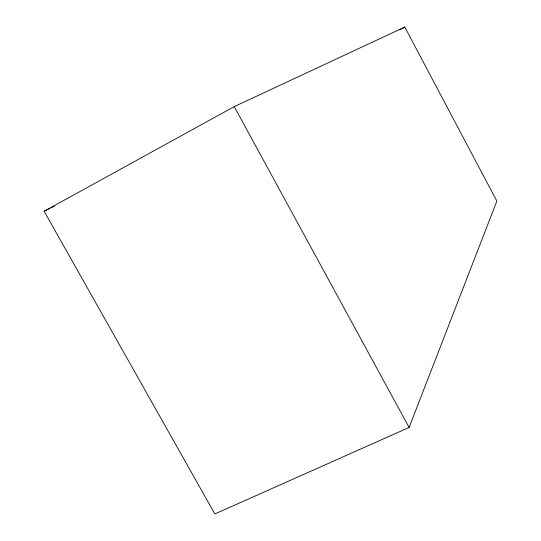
<?xml version="1.0" encoding="UTF-8"?>
<svg xmlns="http://www.w3.org/2000/svg" width="541" height="541" viewBox="0 0 541 541"><rect width="100%" height="100%" fill="white"/><g stroke="black" fill="none" stroke-linecap="round" stroke-linejoin="round"><path stroke-width="0.81" d="M409.124 427.451L496.861 201.103L404.79 27.05L234.239 106.624L44.139 211.233L214.858 513.95L409.124 427.451L234.239 106.624M399.623 29.87L404.79 27.05M44.139 211.233L50.198 208.231M51.713 207.487L54.742 205.986"/></g></svg>
